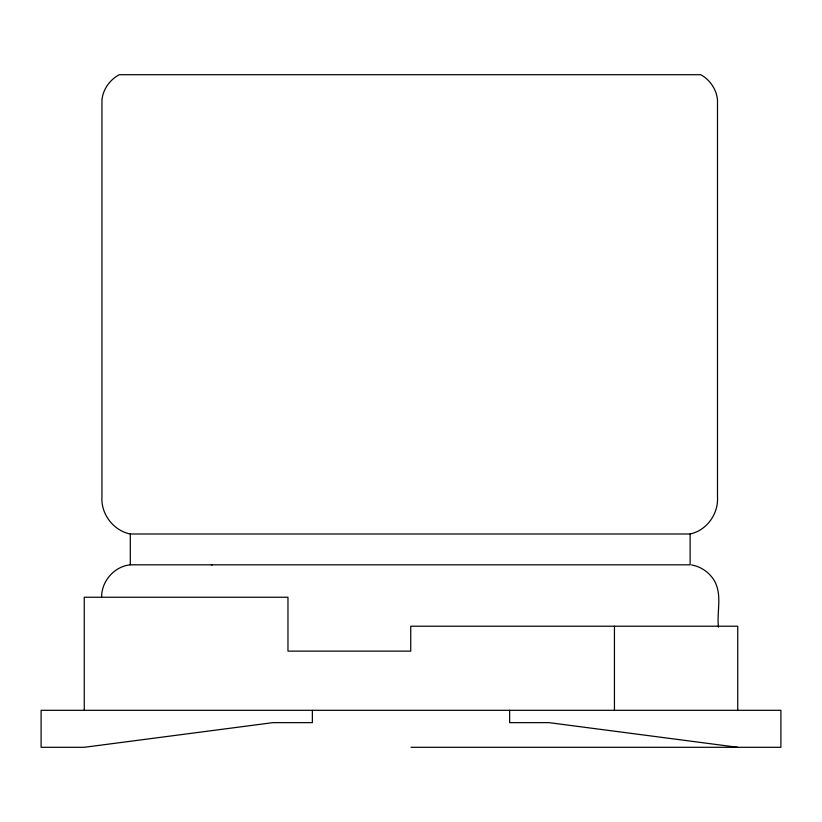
<?xml version="1.0" encoding="UTF-8"?>
<svg xmlns="http://www.w3.org/2000/svg" width="822" height="822" viewBox="0 0 822 822"><rect width="100%" height="100%" fill="white"/><g stroke="black" fill="none" stroke-linecap="round" stroke-linejoin="round"><path stroke-width="1.23" d="M101.63 596.762C101.62 580.948 114.505 566.368 130.297 564.817L690.12 564.817L690.12 533.992C706.735 530.488 718.592 513.76 717.493 497.002L717.493 99.729C716.414 89.31 709.91 79.693 700.714 74.699L119.334 74.699C109.963 79.6 103.099 89.166 101.959 99.729L101.959 497.002C100.818 514.099 113.498 530.642 130.297 533.992L690.12 533.992M211.285 564.94L212.282 564.817M411 747.301L780.9 747.301L780.9 710.311L41.1 710.311L41.1 747.301L84.255 747.301L272.966 722.641L312.36 722.641L312.36 710.311M737.745 747.301L549.034 722.641L509.64 722.641L509.64 710.311M691.538 564.94C701.536 566.656 710.465 573.191 715.15 582.192C722.065 596.156 716.712 612.287 718.459 627.094M737.745 710.311L737.745 626.22L410.733 626.22L410.733 651.127L287.967 651.127L287.967 597.245L84.255 597.245L84.255 710.311M614.445 626.22L614.445 710.311M130.297 533.992L130.297 564.817"/></g></svg>
